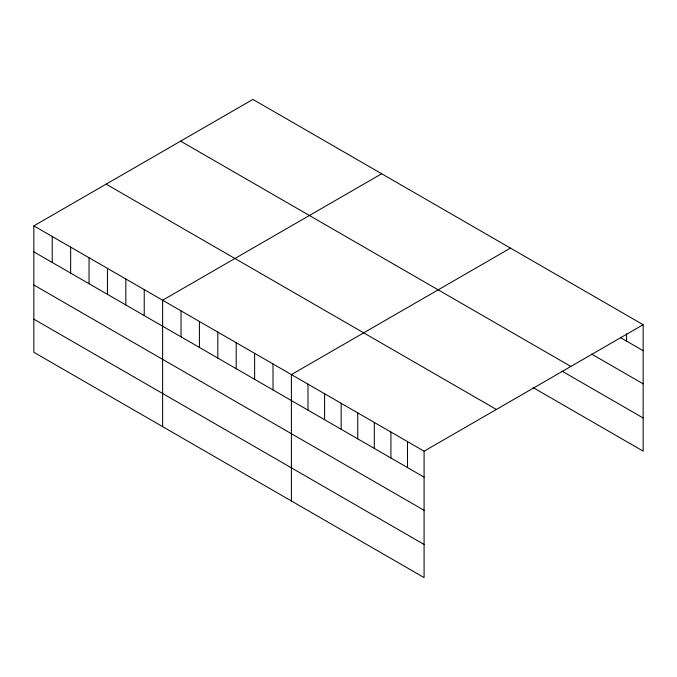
<?xml version="1.0" encoding="UTF-8"?>
<svg xmlns="http://www.w3.org/2000/svg" width="677" height="677" viewBox="0 0 677 677"><rect width="100%" height="100%" fill="white"/><g stroke="black" fill="none" stroke-linecap="round" stroke-linejoin="round"><path stroke-width="1.02" d="M33.85 225.881L424.09 451.187L424.09 577.591L33.85 352.294L33.85 225.881L252.91 99.409L643.15 324.706L643.15 451.119L533.163 387.616M381.693 173.761L162.624 300.233L162.624 426.637M510.466 248.104L291.406 374.584L291.406 500.988M424.09 451.187L643.15 324.706M620.454 337.578L643.15 350.686M591.647 354.096L643.15 383.825M180.624 141.146L570.855 366.443M561.969 371.106L643.15 417.971M106.145 184.144L496.376 409.45M33.85 251.861L424.09 477.158M33.85 285L424.09 510.306M33.85 319.146L424.09 544.452M626.563 333.837L626.563 341.106M407.503 441.607L407.503 467.587M390.917 432.036L390.917 458.007M374.33 422.456L374.33 448.436M357.744 412.885L357.744 438.857M341.157 403.306L341.157 429.286M324.579 393.735L324.579 419.706M307.993 384.155L307.993 410.135M273.009 363.964L273.009 389.935M254.611 353.335L254.611 379.315M236.214 342.714L236.214 368.694M217.816 332.094L217.816 358.074M199.419 321.473L199.419 347.453M181.021 310.853L181.021 336.824M144.235 289.612L144.235 315.584M125.837 278.992L125.837 304.963M107.44 268.371L107.44 294.343M89.042 257.742L89.042 283.722M70.645 247.122L70.645 273.102M52.247 236.501L52.247 262.481"/></g></svg>
